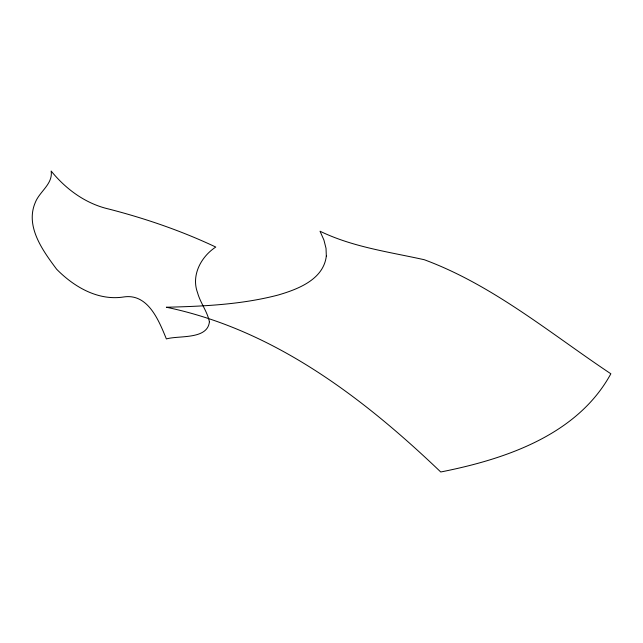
<?xml version="1.0" encoding="UTF-8"?>
<svg xmlns="http://www.w3.org/2000/svg" width="643" height="643" viewBox="0 0 643 643"><rect width="100%" height="100%" fill="white"/><g stroke="black" fill="none" stroke-linecap="round" stroke-linejoin="round"><path stroke-width="0.96" d="M209.409 321.789C207.544 339.922 178.915 335.26 166.376 338.925C158.95 320.841 148.22 293.304 123.85 296.945C98.13 301.037 74.098 286.979 56.632 269.224C42.888 250.77 24.884 226.328 35.373 202.304C39.633 191.437 53.168 183.866 51.143 171.014C65.924 189.243 85.648 203.702 108.763 209.031C145.479 218.499 181.455 230.845 215.767 247.049C201.042 256.702 191.011 275.349 197.578 292.766C200.327 302.925 207.343 311.461 209.409 321.789M326.322 256.083C323.469 279.601 297.765 289.31 278.009 295.065C241.631 304.573 203.799 306.309 166.376 307.241C273.797 329.578 363.118 397.76 440.744 471.986C505.181 459.215 577.374 435.118 610.85 373.776C550.424 333.508 493.093 285.195 424.284 259.724C389.095 251.895 352.911 247.161 320.021 231.215L323.927 240.048L326.025 248.335L326.322 256.083"/></g></svg>
